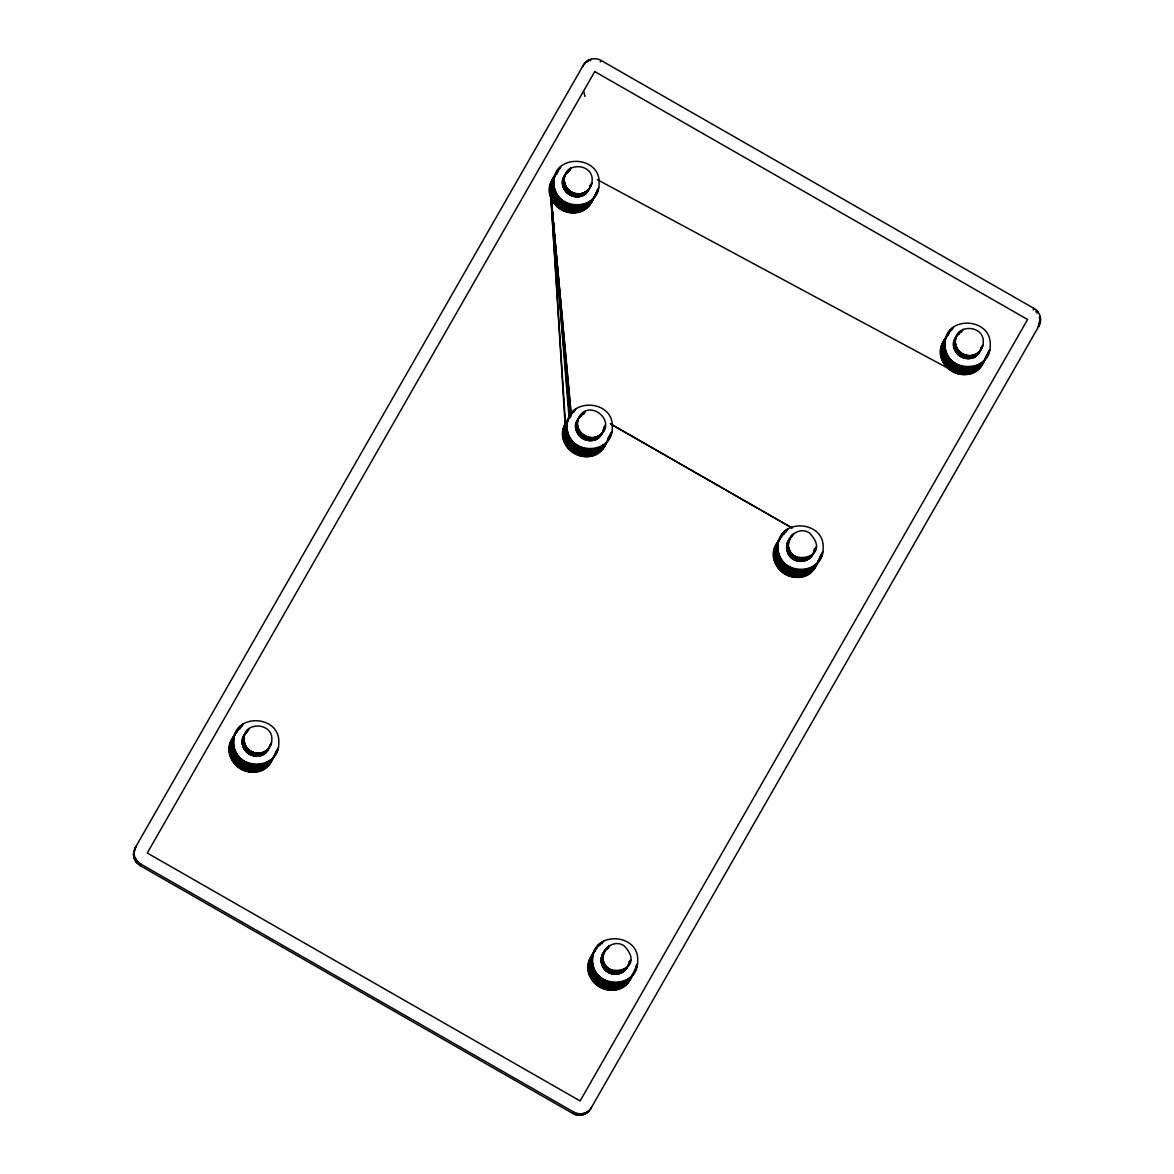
<?xml version="1.0" encoding="UTF-8"?>
<svg xmlns="http://www.w3.org/2000/svg" width="1174" height="1174" viewBox="0 0 1174 1174"><rect width="100%" height="100%" fill="white"/><g stroke="black" fill="none" stroke-linecap="round" stroke-linejoin="round"><path stroke-width="1.5" d="M273.469 756.848C261.978 790.924 211.085 761.09 235.24 734.44M233.597 741.924C232.643 712.545 280.88 714.364 278.781 743.274C279.207 772.11 232.056 770.291 233.597 741.924L229.297 749.364M269.345 747.163C261.685 768.765 229.444 746.253 247.2 731.696M243.987 739.121C243.385 720.997 273.131 722.127 271.84 739.958C271.884 747.5 264.693 753.884 257.223 753.165C253.511 752.93 249.93 751.155 247.479 748.366C243.898 746.649 244.838 735.423 242.27 742.1M593.237 198.964C580.44 230.486 532.908 201.869 554.847 175.836M553.893 182.557C552.939 153.178 601.176 155.012 599.078 183.922C599.503 212.758 552.352 210.938 553.893 182.557L549.593 190.012M589.788 187.356C582.7 209.53 549.505 187.194 567.497 172.329M564.283 179.754C563.681 161.645 593.428 162.775 592.136 180.591C592.18 188.133 584.99 194.532 577.52 193.798C573.807 193.563 570.226 191.802 567.776 188.999C564.195 187.297 565.134 176.056 562.566 182.733M606.166 443.493C592.885 473.592 547.113 446.032 567.585 420.233M567.115 426.367C566.147 396.988 614.398 398.822 612.3 427.732C612.725 456.569 565.574 454.749 567.115 426.367L562.816 433.822M603.451 429.302C597.566 454.925 560.776 431.078 581.878 415.303M603.583 430.814C595.321 446.648 569.713 431.783 579.369 416.755C589.377 399.277 615.778 419.734 601.616 434.204M632.566 974.156C622.367 1008.481 570.652 980.789 593.442 953.244M592.488 959.98C591.52 930.586 639.757 932.42 637.673 961.33C638.098 990.166 590.933 988.347 592.488 959.98L588.189 967.42M628.516 964.309C625.654 976.885 606.122 977.355 602.13 965.292C597.273 953.229 612.153 937.733 624.04 945.789C652.216 975.036 586.061 981.347 607.09 947.389M817.559 562.801C804.982 596.26 755.264 565.193 779.947 539.262M777.936 547.128C776.983 517.749 825.219 519.583 823.121 548.493C823.546 577.329 776.396 575.509 777.936 547.128L773.637 554.583M814.096 551.002C811.63 563.916 791.643 564.738 787.593 552.455C782.764 540.407 797.63 524.895 809.488 532.952C837.84 562.772 770.628 568.025 792.905 534.229M985.074 358.554C975.139 392.351 923.923 366.009 945.452 338.229M944.997 344.364C944.028 314.984 992.265 316.804 990.181 345.714C990.607 374.55 943.441 372.73 944.997 344.364L940.682 351.804M981.405 346.814C976.225 373.024 938.408 349.412 959.745 333.284M955.372 341.561C954.785 323.437 984.531 324.567 983.24 342.397C983.269 349.94 976.078 356.324 968.623 355.605C964.911 355.37 961.315 353.594 958.879 350.806C955.284 349.089 956.238 337.863 953.655 344.54M133.425 854.437L135.083 848.01L583.405 65.069C586.78 58.979 595.174 56.91 601.103 60.461L1033.942 308.395C1040.003 311.697 1042.468 320.003 1038.917 325.99L590.595 1108.931C587.22 1115.021 578.826 1117.09 572.897 1113.539L140.058 865.605L136.199 862.288L133.909 857.768L133.425 854.437L135.949 846.527L135.083 848.01M1038.917 325.99L1038.051 327.473L1040.443 317.89M814.448 548.625L814.198 550.533L815.915 547.554M628.956 961.946L628.633 963.839L630.35 960.86M590.302 185.008L589.92 186.886M269.947 744.844L269.492 746.708L271.355 743.274M607.56 439.047L607.706 438.284M818.219 560.57L817.808 562.067L822.328 553.864M593.985 196.748L593.516 198.23M606.459 442.774L611.507 433.103M583.405 65.069L582.553 66.566L585.444 62.427M586.707 61.312L584.579 63.91M588.115 60.388L587.249 61.884L589.627 59.654M133.821 851.106L134.687 849.624M590.361 60.608L591.226 59.126M133.513 852.764L134.379 851.267M133.557 856.11L134.276 852.94M133.909 857.768L134.408 854.628M134.467 859.368L134.761 856.272M135.245 860.88L136.096 859.383L135.333 857.871M136.199 862.288L137.065 860.791L136.096 859.383M137.343 863.55L138.194 862.068L137.065 860.791M600.237 61.943L601.103 60.461M140.058 865.605L140.909 864.123L138.194 862.068M551.883 180.326L557.312 170.861M551.237 181.721L558.663 168.968M550.709 183.173L559.675 167.794M550.474 183.907L554.774 176.452M555.596 174.999L560.203 167.236M550.092 185.404L554.568 177.201M558.178 171.169L556.447 174.148L557.019 173.635M559.602 169.159L561.319 166.18M549.946 186.167L554.245 178.712M549.828 186.93L554.128 179.475M549.726 187.693L554.025 180.238M549.652 188.471L553.952 181.016M230.94 741.087L237.896 728.937M230.412 742.526L238.865 727.733M549.608 189.234L553.908 181.779M230.177 743.274L234.477 735.819M235.93 733.119L239.54 726.985M229.972 744.008L234.286 736.568M236.458 732.561L240.45 726.06M229.796 744.771L234.096 737.316M238.454 730.008L241.022 725.547M549.608 190.79L553.908 183.335M229.649 745.519L233.949 738.064M239.892 728.027L241.624 725.048M549.637 191.567L553.952 184.113M229.532 746.282L233.831 738.828M229.429 747.046L233.729 739.605M239.643 729.039L242.226 724.563M549.711 192.331L554.011 184.89M229.356 747.823L233.655 740.368M241.771 726.647L243.488 723.668M549.799 193.108L554.099 185.653M229.312 748.601L233.611 741.146M549.916 193.871L554.216 186.417M229.312 750.142L233.611 742.702M550.063 194.635L554.363 187.18M229.341 750.92L233.655 743.465M550.239 195.398L554.539 187.943M229.414 751.698L233.714 744.243M550.43 196.146L554.744 188.706M229.502 752.461L233.802 745.02M550.665 196.894L554.964 189.44M229.62 753.238L233.919 745.784M565.105 424.137L550.914 197.628L555.214 190.188M229.766 754.001L234.066 746.547M229.943 754.75L234.242 747.31M569.977 417.695L569.111 418.502L551.193 198.362L555.493 190.907M563.579 177.626L567.218 171.375M230.133 755.513L234.448 748.058M551.486 199.081L555.786 191.641M563.109 178.976L565.12 175.087M565.809 173.987L567.834 170.656M562.874 179.901L564.694 176.452M566.44 173.297L568.51 169.981M230.368 756.261L234.668 748.807M562.772 180.37L564.503 177.377M567.145 172.637L569.229 169.35M551.809 199.8L556.124 192.345M562.698 180.84L564.415 177.861M569.595 169.056L567.878 172.035L570.373 168.498M562.595 181.779L564.356 178.331M568.26 171.756L569.977 168.777M230.618 756.995L234.917 749.54M562.566 182.263L564.298 179.284M552.162 200.49L556.461 193.05M569.052 171.228L570.784 168.249M230.896 757.729L235.196 750.274M562.566 183.217L564.283 180.238M569.478 170.993L571.195 168.014M243.473 736.553L246.364 731.505M552.543 201.18L556.843 193.725M562.595 183.687L564.312 180.708M242.945 737.874L247.23 730.375M562.625 184.171L564.356 181.192M231.19 758.448L235.49 750.993M242.68 738.798L244.53 735.35M245.821 733.002L247.875 729.67M242.475 739.723L244.295 736.274M246.496 732.312L248.213 729.333M552.939 201.855L557.239 194.4M562.684 184.641L564.401 181.662M231.513 759.152L235.827 751.698M242.402 740.192L244.119 737.213M562.757 185.125L564.474 182.131M242.343 740.662L244.06 737.683M247.582 731.387L249.299 728.408M562.845 185.595L564.577 182.616M242.299 741.146L244.016 738.167M553.365 202.515L557.665 195.06M562.962 186.064L564.679 183.071M231.865 759.857L236.165 752.402M242.27 741.616L244.001 738.637M563.08 186.519L564.797 183.54M242.27 742.57L243.987 739.591M553.805 203.161L558.105 195.706M563.212 186.989L564.943 183.995M232.247 760.547L236.546 753.092M242.299 743.054L244.016 740.075M242.328 743.524L244.06 740.545M563.373 187.444L565.09 184.45M242.387 744.008L244.119 741.029M554.275 203.792L558.575 196.337M563.549 187.884L565.266 184.905M232.643 761.207L236.943 753.767M242.46 744.477L244.192 741.498M242.548 744.947L244.28 741.968M563.725 188.324L565.442 185.345M233.068 761.867L237.368 754.427M554.759 204.408L559.059 196.953M563.931 188.765L565.648 185.785M242.666 745.417L244.383 742.438M242.783 745.886L244.5 742.907M564.151 189.205L565.868 186.226M233.509 762.513L237.808 755.073M555.273 205.01L559.572 197.555M242.915 746.341L244.647 743.362M564.371 189.63L566.103 186.637M243.077 746.796L244.794 743.817M564.621 190.041L566.338 187.062M233.978 763.144L238.278 755.704M555.801 205.582L560.101 198.127M243.253 747.251L244.97 744.272M564.885 190.452L566.602 187.458M243.429 747.691L245.146 744.712M234.462 763.76L238.762 756.32M556.344 206.14L560.644 198.7M565.149 190.848L566.881 187.869M243.634 748.132L245.351 745.152M243.854 748.557L245.571 745.578M565.442 191.23L567.159 188.251M234.976 764.362L239.276 756.907M556.916 206.697L561.216 199.242M244.075 748.983L245.806 746.004M565.751 191.611L567.468 188.632M566.059 191.978L567.776 188.999M235.504 764.949L239.804 757.494M244.324 749.394L246.041 746.415M557.503 207.211L561.803 199.771M566.382 192.345L568.099 189.352M244.588 749.804L246.305 746.825M236.047 765.507L240.347 758.052M244.867 750.201L246.584 747.222M558.105 207.725L562.405 200.27M566.719 192.683L568.436 189.704M245.146 750.597L246.863 747.618M567.071 193.02L568.788 190.041M236.62 766.05L240.919 758.595M245.454 750.978L247.171 747.985M558.721 208.209L563.021 200.754M567.438 193.343L569.155 190.364M245.762 751.345L247.479 748.366M567.805 193.651L569.522 190.672M237.207 766.578L241.506 759.123M559.352 208.664L563.667 201.209M246.085 751.698L247.802 748.718M568.187 193.945L569.904 190.966M237.808 767.077L242.108 759.622M246.423 752.05L248.14 749.071M560.013 209.104L564.312 201.649M568.583 194.238L570.3 191.259M246.775 752.373L248.492 749.394M568.979 194.502L570.696 191.523M238.425 767.561L242.725 760.106M247.142 752.71L248.859 749.716M560.673 209.515L564.973 202.075M569.39 194.767L571.107 191.788M247.509 753.018L249.226 750.039M239.056 768.016L243.37 760.576M561.363 209.911L565.663 202.471M569.816 195.016L571.533 192.022M247.89 753.312L249.607 750.333M570.241 195.236L571.958 192.257M239.716 768.456L244.016 761.016M248.286 753.591L250.003 750.612M562.053 210.293L566.352 202.838M570.681 195.456L572.398 192.477M248.683 753.869L250.4 750.89M571.122 195.647L572.839 192.668M240.377 768.882L244.676 761.427M249.093 754.119L250.81 751.14M562.757 210.63L567.057 203.19M571.562 195.838L573.279 192.859M249.519 754.368L251.236 751.389M241.066 769.278L245.366 761.823M563.476 210.953L567.776 203.513M572.017 195.999L573.734 193.02M249.945 754.603L251.662 751.624M572.486 196.161L574.203 193.182M241.756 769.645L246.056 762.19M250.385 754.809L252.102 751.83M564.195 211.261L568.495 203.806M572.941 196.293L574.658 193.314M250.825 755.014L252.542 752.035M242.46 769.997L246.76 762.542M564.943 211.525L569.243 204.085M573.411 196.425L575.128 193.431M251.265 755.19L252.997 752.211M573.881 196.528L575.612 193.549M243.179 770.32L247.479 762.865M251.72 755.366L253.437 752.387M574.365 196.616L576.082 193.637M565.677 211.775L569.992 204.335M252.19 755.513L253.907 752.534M574.834 196.689L576.566 193.71M243.898 770.614L248.213 763.173M252.645 755.66L254.362 752.681M566.44 212.01L570.74 204.555M575.319 196.748L577.036 193.769M253.114 755.777L254.831 752.798M575.803 196.777L577.52 193.798M244.647 770.892L248.947 763.438M567.203 212.201L571.503 204.746M253.584 755.88L255.316 752.901M576.287 196.806L578.004 193.827M576.772 196.806L578.489 193.827M245.381 771.142L249.695 763.687M254.068 755.968L255.785 752.989M567.967 212.377L572.266 204.922M577.241 196.806L578.973 193.827M254.538 756.041L256.27 753.062M246.144 771.362L250.444 763.907M255.022 756.1L256.739 753.121M568.73 212.523L573.029 205.068M577.725 196.777L579.457 193.798M578.21 196.733L579.927 193.754M255.506 756.144L257.223 753.165M246.907 771.567L251.207 764.113M569.507 212.641L573.807 205.186M578.694 196.674L580.411 193.695M255.991 756.159L257.708 753.18M579.164 196.601L580.881 193.622M247.67 771.729L251.97 764.274M256.475 756.173L258.192 753.194M570.285 212.729L574.585 205.274M579.633 196.513L581.35 193.534M256.959 756.159L258.676 753.18M580.103 196.396L581.82 193.417M248.433 771.876L252.748 764.421M257.429 756.144L259.161 753.15M571.063 212.787L575.377 205.347M580.572 196.278L582.289 193.299M581.027 196.131L582.744 193.152M257.913 756.1L259.63 753.121M581.482 195.985L583.199 193.006M249.211 771.993L253.511 764.538M258.397 756.041L260.114 753.062M571.855 212.832L576.155 205.377M581.922 195.809L583.654 192.83M258.867 755.953L260.584 752.974M572.633 212.846L576.933 205.391M582.363 195.618L584.094 192.639M249.989 772.081L254.288 764.641M259.337 755.865L261.054 752.886M582.803 195.427L584.52 192.448M583.229 195.207L584.946 192.228M259.806 755.763L261.523 752.783M573.411 212.832L577.725 205.377M583.654 194.972L585.371 191.993M250.781 772.154L255.081 764.7M260.276 755.63L261.993 752.651M584.05 194.723L585.782 191.744M260.731 755.498L262.448 752.519M584.461 194.473L586.178 191.494M574.203 212.787L578.503 205.333M584.843 194.194L586.956 190.936M251.559 772.184L255.859 764.744M261.186 755.337L262.903 752.358M585.606 193.607L587.323 190.628M590.155 185.962L591.872 182.983M261.626 755.176L263.358 752.196M574.981 212.714L579.281 205.259M585.958 193.299L588.027 189.997M590.052 186.431L591.769 183.452M262.066 754.985L263.798 752.006M586.648 192.639L588.996 188.941M589.642 187.811L591.652 183.907M252.337 772.199L256.636 764.758M262.506 754.779L264.223 751.8M587.572 191.553L591.182 185.272M262.932 754.559L264.649 751.58M575.759 212.626L580.059 205.171M263.358 754.339L265.075 751.36M253.129 772.184L257.429 764.729M263.754 754.09L265.485 751.111M576.522 212.494L580.822 205.054M264.165 753.825L265.882 750.846M253.907 772.14L258.207 764.7M264.546 753.561L266.278 750.582M264.928 753.268L267.026 749.995M577.285 212.347L581.585 204.892M265.662 752.651L267.378 749.672M269.756 745.784L271.473 742.804M254.685 772.081L258.984 764.626M266.014 752.329L268.068 749.012M578.048 212.171L582.348 204.716M266.674 751.654L271.062 744.184M255.462 771.978L259.762 764.523M267.848 750.142L270.504 745.505M578.797 211.98L583.096 204.525M256.226 771.861L260.525 764.406M579.545 211.746L583.845 204.291M256.989 771.714L261.288 764.259M580.279 211.496L584.579 204.041M581.013 211.217L585.312 203.762M257.752 771.538L262.051 764.083M581.717 210.909L586.017 203.469M258.5 771.333L262.8 763.878M582.421 210.586L586.721 203.131M259.249 771.113L263.548 763.658M583.111 210.234L587.426 202.779M259.982 770.848L264.282 763.408M583.801 209.867L588.101 202.412M584.461 209.456L588.761 202.016M260.716 770.57L265.016 763.129M585.107 209.045L589.407 201.59M261.42 770.276L265.735 762.821M585.738 208.59L590.052 201.15M586.369 208.136L590.669 200.681M262.125 769.939L266.439 762.498M586.971 207.651L591.27 200.196M596.92 190.76L598.652 187.781M262.829 769.601L267.129 762.146M587.543 207.138L592.415 199.154M595.893 193.02L597.625 190.041M263.504 769.219L267.804 761.765M588.658 206.066L592.958 198.611M594.836 195.266L598.285 189.293M589.187 205.494L598.065 190.041M264.165 768.823L268.464 761.368M589.686 204.922L597.537 191.509M264.81 768.398L269.11 760.943M591.08 203.073L596.92 192.932M265.456 767.957L269.756 760.503M266.072 767.488L270.372 760.048M266.674 767.004L270.974 759.549M267.246 766.505L271.546 759.05M267.819 765.976L272.119 758.521M275.406 753.121L278.179 747.911M268.362 765.419L273.19 757.406M274.32 755.366L277.768 749.408M269.389 764.274L277.519 750.142M270.343 763.056L276.947 751.58M570.138 415.317L565.457 423.447L550.914 197.628M564.459 425.531L571.885 412.778M563.931 426.984L572.369 412.191M563.696 427.718L567.996 420.263M568.069 419.646L573.426 411.047M563.491 428.466L567.79 421.011M563.315 429.214L567.614 421.759M572.824 412.969L574.541 409.99M563.168 429.978L567.468 422.523M563.036 430.741L567.336 423.286M574.013 412.001L575.744 409.007M562.948 431.504L567.247 424.049M562.874 432.281L567.174 424.827M562.83 433.045L567.13 425.604M562.83 434.6L567.13 427.145M562.86 435.378L567.159 427.923M562.933 436.141L567.233 428.701M563.021 436.919L567.321 429.464M563.138 437.682L567.438 430.227M563.285 438.445L567.585 431.005M563.461 439.208L567.761 431.753M563.652 439.957L567.952 432.516M563.887 440.705L568.187 433.25M564.136 441.439L568.436 433.998M564.401 442.172L568.715 434.718M576.992 420.996L580.147 415.567M576.463 422.332L578.518 418.458M578.723 418.164L581.057 414.466M564.709 442.892L569.008 435.451M576.199 423.242L578.048 419.808M579.663 417.108L581.732 413.791M575.994 424.181L577.813 420.732M580.352 416.447L582.084 413.468M565.032 443.611L569.331 436.156M575.92 424.65L577.637 421.671M581.101 415.845L582.818 412.866M575.862 425.12L577.579 422.141M575.788 426.074L577.535 422.611M565.384 444.3L569.683 436.86M575.774 426.544L577.505 423.565M575.788 427.028L577.505 424.049M575.803 427.497L577.535 424.518M583.111 414.569L584.828 411.59M565.765 444.99L570.065 437.535M583.537 414.363L585.268 411.384M575.847 427.982L577.564 425.003M566.162 445.665L570.461 438.21M575.906 428.451L577.623 425.472M575.979 428.936L577.696 425.957M576.067 429.405L577.784 426.426M566.572 446.325L570.887 438.871M576.17 429.875L577.902 426.881M576.302 430.33L578.019 427.351M567.027 446.971L571.327 439.516M576.434 430.799L578.151 427.806M576.595 431.254L578.312 428.261M567.482 447.602L571.797 440.147M576.757 431.694L578.489 428.715M576.948 432.149L578.665 429.156M567.981 448.219L572.281 440.764M577.153 432.575L578.87 429.596M577.359 433.015L579.09 430.036M568.48 448.82L572.78 441.365M577.593 433.441L579.31 430.447M569.008 449.393L573.323 441.938M577.843 433.852L579.56 430.873M578.107 434.263L579.824 431.284M569.566 449.965L573.866 442.51M578.371 434.659L580.088 431.68M578.665 435.04L580.382 432.061M570.124 450.508L574.438 443.053M578.958 435.422L580.69 432.443M579.281 435.789L580.998 432.81M570.711 451.021L575.011 443.581M579.604 436.156L581.321 433.177M579.941 436.493L581.658 433.514M571.312 451.535L575.627 444.08M580.294 436.831L582.011 433.852M571.943 452.019L576.243 444.564M580.646 437.154L582.377 434.175M581.027 437.462L582.744 434.483M572.574 452.474L576.874 445.019M581.409 437.77L583.126 434.776M573.235 452.915L577.535 445.46M581.805 438.049L583.522 435.07M582.201 438.313L583.918 435.334M573.895 453.325L578.195 445.885M582.612 438.577L584.329 435.598M583.038 438.827L584.755 435.833M574.57 453.722L578.87 446.281M583.463 439.047L585.18 436.068M575.275 454.103L579.574 446.648M583.889 439.267L585.621 436.288M584.329 439.458L586.061 436.479M575.979 454.441L580.279 447.001M584.784 439.648L586.501 436.669M576.698 454.764L580.998 447.323M585.239 439.81L586.956 436.831M585.694 439.971L587.426 436.992M577.417 455.072L581.717 447.617M586.164 440.103L587.881 437.124M586.633 440.235L588.35 437.242M578.151 455.351L582.451 447.896M587.103 440.338L588.82 437.359M578.899 455.585L583.199 448.145M587.587 440.426L589.304 437.447M588.057 440.499L589.774 437.52M579.663 455.82L583.962 448.365M588.541 440.558L590.258 437.579M589.025 440.588L590.742 437.608M580.411 456.011L584.711 448.556M589.509 440.617L591.226 437.638M589.979 440.632L591.711 437.638M581.189 456.187L585.488 448.732M590.463 440.617L592.195 437.638M581.952 456.334L586.252 448.879M590.948 440.588L592.665 437.608M591.432 440.543L593.149 437.564M582.73 456.451L587.029 448.996M591.901 440.485L593.633 437.506M592.386 440.411L594.103 437.432M583.507 456.539L587.807 449.084M592.855 440.323L594.572 437.344M593.325 440.206L595.042 437.227M584.285 456.598L588.585 449.158M593.78 440.089L595.512 437.11M594.249 439.942L595.966 436.963M594.704 439.795L596.421 436.816M585.078 456.642L589.377 449.187M595.145 439.619L596.862 436.64M595.585 439.428L597.302 436.449M585.855 456.657L590.155 449.202M596.025 439.237L597.742 436.258M596.451 439.017L598.168 436.038M586.633 456.642L590.933 449.187M596.862 438.783L598.593 435.803M597.273 438.548L598.989 435.554M597.683 438.284L599.4 435.305M603.612 427.864L605.344 424.885M587.411 456.598L591.725 449.143M598.065 438.005L599.782 435.026M598.447 437.726L600.545 434.439M599.18 437.11L601.249 433.808M603.26 430.242L604.992 427.263M588.203 456.525L592.503 449.07M599.87 436.449L601.91 433.118M603.01 431.166L604.859 427.718M600.501 435.745L604.581 428.642M588.966 456.437L593.266 448.982M589.744 456.304L594.044 448.864M590.507 456.158L594.807 448.703M591.27 455.982L595.57 448.541M592.019 455.791L596.319 448.336M592.767 455.556L597.067 448.101M593.501 455.307L597.801 447.852M594.22 455.028L598.535 447.573M594.939 454.72L599.239 447.279M595.644 454.397L599.943 446.942M596.333 454.044L600.633 446.59M597.008 453.678L601.323 446.223M597.683 453.267L601.983 445.827M598.329 452.856L602.629 445.401M598.96 452.416L603.26 444.961M599.576 451.946L603.891 444.491M600.178 451.462L604.478 444.007M608.426 437.564L611.859 431.592M600.765 450.948L605.065 443.493M609.981 435.334L611.698 432.355M601.337 450.42L606.18 442.422M602.409 449.319L606.709 441.864M607.838 439.81L611.287 433.852M602.908 448.732L611.038 434.585M603.862 447.514L610.465 436.038M775.588 545.587L782.236 534.155M775.001 547.011L783.205 532.952M774.517 548.478L779.052 540.289M779.404 539.82L783.718 532.365M774.312 549.227L778.611 541.772M780.798 537.78L784.247 531.807M774.136 549.975L778.435 542.52M783.073 534.258L784.79 531.279M773.989 550.738L778.289 543.283M782.779 535.227L785.362 530.751M773.871 551.501L778.171 544.046M784.232 533.231L785.964 530.252M773.769 552.264L778.069 544.809M783.983 534.243L786.565 529.768M785.465 532.292L787.182 529.313M773.695 553.027L777.995 545.587M786.11 531.866L787.827 528.872M773.651 553.805L777.951 546.35M773.651 555.361L777.951 547.906M773.681 556.138L777.995 548.684M773.754 556.902L778.054 549.461M773.842 557.679L778.142 550.224M773.959 558.442L778.259 550.988M774.106 559.206L778.406 551.751M774.282 559.969L778.582 552.514M774.473 560.717L778.788 553.262M774.708 561.466L779.008 554.011M774.957 562.199L779.257 554.759M775.236 562.933L779.536 555.478M788.238 540.906L790.44 537.105M787.446 542.637L791.569 535.579M775.53 563.652L779.829 556.197M787.02 544.002L789.016 540.113M790.161 538.206L791.878 535.227M786.918 544.472L788.635 541.493M786.741 545.411L788.546 541.948M775.853 564.371L780.167 556.916M786.683 545.881L788.4 542.902M794.02 533.348L791.188 537.208M786.639 546.35L788.356 543.371M776.205 565.061L780.505 557.621M786.609 546.835L788.326 543.856M786.609 547.304L788.326 544.325M786.609 547.788L788.326 544.809M776.586 565.751L780.886 558.296M786.639 548.258L788.356 545.279M786.668 548.742L788.4 545.763M786.727 549.212L788.444 546.233M776.983 566.426L781.282 558.971M786.8 549.696L788.517 546.702M786.888 550.166L788.62 547.187M777.408 567.086L781.708 559.631M787.006 550.621L788.723 547.642M787.123 551.09L788.84 548.111M777.848 567.732L782.148 560.277M787.255 551.545L788.987 548.566M787.416 552.015L789.133 549.021M778.318 568.363L782.618 560.908M787.593 552.455L789.31 549.476M787.769 552.895L789.486 549.916M778.802 568.979L783.102 561.524M787.974 553.336L789.691 550.357M779.316 569.581L783.616 562.126M788.194 553.776L789.911 550.797M788.414 554.187L790.146 551.208M788.664 554.612L790.381 551.633M779.844 570.153L784.144 562.698M788.928 555.023L790.645 552.029M780.387 570.711L784.687 563.271M789.192 555.419L790.924 552.44M789.486 555.801L791.203 552.822M780.959 571.254L785.259 563.813M789.794 556.183L791.511 553.203M790.102 556.549L791.819 553.57M781.546 571.782L785.846 564.327M790.425 556.916L792.142 553.923M782.148 572.296L786.448 564.841M790.762 557.254L792.479 554.275M791.115 557.591L792.832 554.612M782.764 572.765L787.064 565.325M791.481 557.914L793.198 554.935M783.396 573.235L787.695 565.78M791.848 558.222L793.565 555.243M792.23 558.516L793.947 555.537M784.056 573.675L788.356 566.22M792.626 558.809L794.343 555.83M793.022 559.073L794.739 556.094M784.716 574.086L789.016 566.646M793.433 559.338L795.15 556.359M785.406 574.482L789.706 567.042M793.859 559.587L795.576 556.593M794.284 559.807L796.001 556.828M786.096 574.864L790.396 567.409M794.725 560.027L796.442 557.048M795.165 560.218L796.882 557.239M786.8 575.201L791.1 567.761M795.605 560.409L797.322 557.43M796.06 560.57L797.777 557.591M787.519 575.524L791.819 568.084M796.53 560.732L798.247 557.753M788.238 575.832L792.538 568.377M796.985 560.864L798.702 557.885M797.454 560.996L799.171 558.002M788.987 576.096L793.286 568.656M797.924 561.099L799.655 558.12M789.72 576.346L794.035 568.906M798.408 561.187L800.125 558.208M798.878 561.26L800.609 558.281M790.484 576.581L794.783 569.126M799.362 561.319L801.079 558.34M799.846 561.348L801.563 558.369M791.247 576.772L795.546 569.317M800.33 561.377L802.047 558.398M792.01 576.948L796.31 569.493M800.815 561.377L802.532 558.398M801.284 561.377L803.016 558.398M792.773 577.094L797.073 569.639M801.769 561.348L803.5 558.369M802.253 561.304L803.97 558.325M793.551 577.212L797.85 569.757M802.737 561.245L804.454 558.266M803.207 561.172L804.924 558.193M794.328 577.3L798.628 569.845M803.676 561.084L805.393 558.105M804.146 560.967L805.863 557.988M795.106 577.359L799.421 569.918M804.616 560.849L806.333 557.87M805.071 560.702L806.787 557.723M795.899 577.403L800.198 569.948M805.525 560.556L807.242 557.577M805.966 560.38L807.697 557.401M806.406 560.189L808.138 557.21M796.676 577.417L800.976 569.962M806.846 559.998L808.563 557.019M807.272 559.778L808.989 556.799M807.697 559.543L809.414 556.564M797.454 577.403L801.769 569.948M808.094 559.294L809.825 556.315M808.504 559.044L810.221 556.065M798.247 577.359L802.546 569.904M808.886 558.765L810.618 555.786M809.268 558.486L810.999 555.493M814.286 550.063L816.003 547.069M809.649 558.178L811.718 554.891M799.024 577.285L803.324 569.83M810.354 557.547L812.408 554.231M813.964 551.457L815.813 548.023M811.014 556.858L813.347 553.145M813.509 552.822L815.548 548.948M811.909 555.742L815.049 550.283M799.802 577.197L804.102 569.742M800.565 577.065L804.865 569.625M801.328 576.918L805.628 569.463M802.091 576.742L806.391 569.287M802.84 576.537L807.14 569.096M803.588 576.317L807.888 568.862M804.322 576.067L808.622 568.612M805.056 575.788L809.356 568.333M805.76 575.48L810.06 568.04M806.465 575.157L810.764 567.702M807.154 574.805L811.469 567.35M807.844 574.438L812.144 566.983M808.504 574.027L812.804 566.587M809.15 573.616L813.45 566.162M942.649 342.823L949.282 331.391M809.781 573.161L814.096 565.721M942.062 344.246L950.25 330.173M810.412 572.707L814.712 565.252M941.577 345.714L946.097 337.525M945.951 337.628L950.764 329.601M811.014 572.222L815.314 564.767M821.11 554.568L822.827 551.589M941.372 346.447L945.672 339.007M946.464 337.055L951.292 329.043M811.586 571.709L815.886 564.254M820.112 556.828L821.829 553.849M941.196 347.211L945.496 339.756M946.992 336.498L949.267 332.976M812.159 571.18L816.458 563.725M819.085 559.073L822.519 553.115M941.034 347.959L945.349 340.504M950.705 330.965L952.422 327.986M812.701 570.637L817.001 563.182M940.917 348.722L945.217 341.267M813.23 570.065L821.859 555.346M940.814 349.485L945.114 342.045M951.894 329.982L953.611 327.003M814.213 568.891L821.58 556.08M940.756 350.263L945.055 342.808M590.463 957.735L596.333 947.623M940.712 351.041L945.011 343.586M589.553 959.862L597.258 946.391M589.289 960.581L598.256 945.217M588.864 962.064L593.369 953.875M598.784 944.659L593.956 952.657M940.697 352.582L944.997 345.141M588.688 962.812L592.987 955.372M597.625 947.095L599.342 944.116M588.526 963.575L592.841 956.12M940.741 353.359L945.041 345.904M598.784 946.068L600.501 943.089M588.409 964.338L592.709 956.883M940.8 354.137L945.099 346.682M588.306 965.101L592.621 957.661M600.017 945.143L601.734 942.15M588.247 965.879L592.547 958.424M940.902 354.9L945.202 347.46M588.203 966.642L592.503 959.202M941.02 355.678L945.319 348.223M601.968 943.896L603.7 940.917M941.166 356.441L945.466 348.986M588.189 968.198L592.488 960.743M588.233 968.976L592.532 961.521M941.328 357.19L945.628 349.749M588.291 969.753L592.591 962.298M941.533 357.953L945.833 350.498M588.394 970.516L592.694 963.062M941.753 358.701L946.053 351.246M588.512 971.28L592.811 963.839M942.003 359.435L946.303 351.98M588.658 972.043L592.958 964.602M942.282 360.169L946.582 352.714M588.82 972.806L593.134 965.351M955.284 338.141L957.485 334.341M954.506 339.873L958.615 332.814M942.59 360.888L946.89 353.433M954.08 341.238L956.062 337.334M957.221 335.441L959.261 332.11M589.025 973.569L593.325 966.114M953.963 341.693L955.68 338.714M957.881 334.766L959.95 331.464M953.802 342.632L955.592 339.183M589.245 974.303L593.545 966.862M942.913 361.592L947.213 354.137M953.728 343.102L955.46 340.122M958.967 333.842L960.699 330.848M953.699 343.586L955.416 340.607M589.495 975.051L593.795 967.596M943.265 362.296L947.565 354.841M953.67 344.055L955.387 341.076M953.655 345.009L955.387 342.03M589.774 975.77L594.073 968.33M943.632 362.986L947.932 355.531M953.684 345.494L955.401 342.514M961.418 332.345L963.135 329.366M602.159 955.034L605.813 948.797M953.728 345.963L955.445 342.984M590.082 976.504L594.382 969.049M601.69 956.384L603.715 952.496M604.39 951.41L606.43 948.064M953.787 346.447L955.504 343.468M601.455 957.309L603.289 953.86M944.028 363.647L948.343 356.206M953.86 346.917L955.577 343.938M601.367 957.779L603.084 954.8M605.373 950.368L607.809 946.758M590.405 977.208L594.704 969.753M601.235 958.718L603.01 955.269M608.191 946.464L605.725 950.045M953.948 347.387L955.665 344.408M601.191 959.202L602.908 956.208M608.572 946.185L606.855 949.164L609.365 945.657M944.454 364.307L948.753 356.867M954.051 347.856L955.768 344.877M601.161 959.672L602.878 956.693M954.169 348.326L955.9 345.347M590.757 977.913L595.057 970.458M601.147 960.156L602.864 957.162M944.894 364.953L949.208 357.512M601.161 960.626L602.878 957.646M608.059 948.401L609.776 945.422M954.315 348.781L956.032 345.802M591.124 978.588L595.423 971.147M601.176 961.11L602.893 958.131M954.462 349.236L956.194 346.257M601.22 961.579L602.937 958.6M945.364 365.584L949.663 358.143M601.279 962.064L602.996 959.07M954.638 349.691L956.355 346.712M591.52 979.263L595.834 971.823M954.829 350.131L956.546 347.152M601.352 962.533L603.069 959.554M945.848 366.2L950.148 358.76M601.44 963.003L603.157 960.024M955.02 350.571L956.751 347.592M591.945 979.923L596.245 972.483M601.543 963.472L603.26 960.493M946.361 366.802L950.661 359.347M955.24 350.997L956.957 348.018M601.66 963.927L603.392 960.948M955.475 351.422L957.192 348.443M592.386 980.569L596.7 973.129M601.807 964.397L603.524 961.418M946.89 367.389L951.189 359.934M955.724 351.833L957.441 348.854M601.954 964.852L603.685 961.873M592.855 981.2L597.155 973.76M602.13 965.292L603.847 962.313M955.974 352.244L957.691 349.265M956.252 352.64L957.969 349.661M602.321 965.747L604.038 962.768M951.747 360.491L947.433 367.946L597.361 179.666M593.34 981.816L597.654 974.361M602.511 966.187L604.243 963.194M956.531 353.036L958.263 350.057M602.732 966.613L604.449 963.634M948.005 368.489L952.305 361.034M956.839 353.418L958.556 350.424M593.853 982.418L598.153 974.963M602.966 967.038L604.683 964.059M957.148 353.785L958.879 350.806M603.216 967.449L604.933 964.47M948.592 369.018L952.892 361.563M594.382 982.99L598.681 975.55M957.485 354.137L959.202 351.158M603.465 967.86L605.197 964.881M949.194 369.517L953.493 362.062M957.823 354.489L959.54 351.51M594.924 983.563L599.239 976.108M603.744 968.256L605.461 965.277M958.16 354.827L959.892 351.833M604.038 968.638L605.755 965.659M949.81 370.001L954.124 362.546M595.497 984.106L599.797 976.651M604.331 969.02L606.048 966.041M958.527 355.15L960.244 352.156M604.639 969.386L606.371 966.407M950.456 370.456L954.756 363.015M958.894 355.458L960.626 352.479M596.084 984.634L600.384 977.179M604.977 969.753L606.694 966.774M959.275 355.751L961.007 352.772M596.686 985.133L600.985 977.678M605.314 970.091L607.031 967.112M951.101 370.896L955.401 363.456M959.672 356.03L961.389 353.051M605.652 970.428L607.384 967.449M960.083 356.309L961.799 353.33M951.776 371.322L956.076 363.867M597.302 985.617L601.616 978.162M606.019 970.751L607.736 967.772M960.493 356.558L962.21 353.579M960.904 356.808L962.621 353.829M606.386 971.059L608.117 968.08M952.452 371.718L956.751 364.263M597.948 986.072L602.247 978.632M961.33 357.043L963.062 354.064M606.782 971.368L608.499 968.389M953.141 372.085L957.441 364.63M961.77 357.248L963.487 354.269M598.593 986.512L602.893 979.072M607.163 971.646L608.895 968.667M962.21 357.454L963.927 354.475M607.574 971.925L609.291 968.946M953.846 372.437L958.145 364.982M599.268 986.938L603.568 979.483M962.665 357.63L964.382 354.651M607.985 972.175L609.702 969.196M963.12 357.806L964.837 354.827M599.943 987.334L604.243 979.879M608.396 972.424L610.128 969.445M954.565 372.76L958.865 365.305M963.575 357.953L965.292 354.974M608.822 972.644L610.553 969.665M955.298 373.053L959.598 365.613M964.045 358.099L965.762 355.12M600.633 987.701L604.933 980.246M609.262 972.864L610.979 969.885M964.514 358.217L966.231 355.238M609.702 973.07L611.419 970.091M956.032 373.332L960.332 365.877M601.337 988.053L605.652 980.598M964.984 358.319L966.701 355.34M610.157 973.246L611.874 970.267M956.781 373.581L961.08 366.127M965.454 358.408L967.171 355.428M602.057 988.376L606.356 980.921M610.612 973.422L612.329 970.443M965.938 358.481L967.655 355.502M611.067 973.569L612.784 970.59M957.529 373.802L961.829 366.347M602.79 988.669L607.09 981.215M966.407 358.54L968.139 355.561M611.537 973.716L613.254 970.722M966.892 358.584L968.623 355.605M612.006 973.833L613.723 970.854M958.292 374.007L962.592 366.552M603.524 988.948L607.824 981.493M967.376 358.598L969.093 355.619M612.476 973.936L614.193 970.957M959.055 374.168L963.355 366.714M967.86 358.613L969.577 355.634M604.272 989.198L608.572 981.743M612.945 974.024L614.662 971.045M968.345 358.598L970.062 355.619M613.43 974.097L615.147 971.118M959.833 374.315L964.133 366.86M968.829 358.584L970.546 355.59M605.021 989.418L609.321 981.963M613.914 974.156L615.631 971.177M969.298 358.54L971.03 355.561M960.611 374.433L964.911 366.978M969.783 358.481L971.5 355.502M614.384 974.2L616.115 971.221M605.784 989.609L610.084 982.168M614.868 974.215L616.585 971.236M970.252 358.393L971.984 355.414M961.389 374.521L965.688 367.08M970.737 358.305L972.454 355.326M615.352 974.229L617.069 971.25M606.547 989.785L610.847 982.33M971.191 358.202L972.923 355.223M615.836 974.215L617.553 971.236M962.166 374.594L966.466 367.139M971.661 358.07L973.378 355.091M616.321 974.185L618.038 971.206M607.325 989.931L611.625 982.477M972.116 357.938L973.848 354.959M616.79 974.141L618.522 971.162M962.944 374.623L967.244 367.183M972.571 357.776L974.303 354.797M973.026 357.615L974.743 354.636M608.103 990.049L612.402 982.594M617.275 974.082L618.991 971.103M973.466 357.424L975.183 354.445M617.744 974.009L619.476 971.03M963.737 374.638L968.036 367.198M973.892 357.219L975.623 354.24M974.317 356.999L976.049 354.02M608.88 990.137L613.18 982.682M618.228 973.921L619.945 970.942M974.743 356.779L976.46 353.8M618.698 973.818L620.415 970.839M964.514 374.623L968.814 367.168M975.154 356.529L976.871 353.55M619.153 973.686L620.87 970.707M975.55 356.265L977.267 353.286M609.658 990.21L613.958 982.755M965.292 374.579L969.592 367.139M975.946 356.001L977.663 353.022M619.608 973.554L621.339 970.575M976.328 355.707L978.045 352.728M610.436 990.24L614.736 982.799M620.063 973.393L621.794 970.414M976.695 355.414L978.778 352.112M981.244 347.753L982.961 344.774M620.518 973.217L622.235 970.238M966.07 374.521L970.37 367.066M977.399 354.768L979.454 351.452M981.024 348.693L982.858 345.244M978.059 354.093L980.393 350.38M980.569 350.057L982.609 346.169M611.228 990.254L615.528 982.799M620.958 973.041L622.675 970.062M978.955 352.978L982.095 347.519M621.384 972.835L623.115 969.856M966.848 374.418L971.147 366.963M621.824 972.615L623.541 969.636M612.006 990.24L616.306 982.785M622.235 972.38L623.952 969.401M967.625 374.301L971.925 366.846M622.646 972.145L624.363 969.166M623.042 971.881L625.155 968.623M968.389 374.154L972.688 366.699M612.784 990.196L617.084 982.741M623.82 971.324L625.537 968.345M624.186 971.015L625.903 968.036M628.736 963.37L630.541 959.921M613.562 990.122L617.862 982.682M624.553 970.707L626.623 967.405M969.137 373.978L973.451 366.523M625.228 970.047L627.591 966.363M628.222 965.219L630.1 961.785M626.168 968.976L629.778 962.68M969.9 373.772L974.2 366.317M614.34 990.034L618.639 982.579M970.634 373.552L974.948 366.097M615.117 989.917L619.417 982.462M971.382 373.288L975.682 365.848M615.88 989.755L620.18 982.315M972.101 373.009L976.401 365.569M616.629 989.579L620.943 982.139M972.82 372.716L977.12 365.261M617.392 989.389L621.692 981.934M973.525 372.393L977.825 364.938M974.215 372.041L978.514 364.586M618.126 989.154L622.44 981.713M974.89 371.659L979.189 364.204M618.874 988.904L623.174 981.449M975.55 371.263L979.864 363.808M976.21 370.837L980.51 363.382M619.593 988.625L623.893 981.171M976.841 370.397L981.141 362.942M620.312 988.332L624.612 980.877M977.458 369.927L981.758 362.487M621.017 987.994L625.316 980.554M978.059 369.443L982.359 361.988M978.646 368.944L982.946 361.489M988.024 352.567L989.741 349.588M621.706 987.642L626.006 980.202M979.204 368.416L983.504 360.961M985.265 357.791L989.579 350.351M979.747 367.858L984.238 360.213M985.72 357.806L989.374 351.099M622.381 987.275L626.681 979.82M980.275 367.301L988.904 352.582M623.042 986.879L627.356 979.424M981.273 366.112L988.64 353.301M623.702 986.454L628.002 978.999M624.333 986.013L628.633 978.558M624.95 985.544L629.249 978.089M635.765 966.642L637.497 963.663M625.551 985.059L629.851 977.604M635.648 967.405L637.379 964.426M626.138 984.546L630.438 977.106M635.516 968.183L637.233 965.204M626.696 984.017L630.996 976.577M634.488 970.428L637.071 965.953M627.239 983.474L631.729 975.829M633.344 972.967L636.866 966.716M627.767 982.917L636.646 967.449M628.765 981.728L636.132 968.917M629.66 980.481L635.501 970.34M1033.091 309.877L1033.942 308.395M572.897 1113.539L573.763 1112.057C579.677 1115.608 588.086 1113.539 591.447 1107.434L590.595 1108.931M1035.806 311.932L1036.657 310.45M1036.936 313.209L1037.801 311.712M576.052 1114.845L576.904 1113.348M577.725 1115.183L578.577 1113.686M1039.239 317.728L1040.091 316.232M579.413 1115.3L580.279 1113.803M581.115 1115.197L581.966 1113.715M1039.724 321.06L1040.575 319.563M1039.621 322.733L1040.487 321.236M582.774 1114.874L583.639 1113.392M1039.313 324.376L1040.179 322.894M584.373 1114.346L585.239 1112.849M585.885 1113.612L586.751 1112.116M587.293 1112.688L588.159 1111.191M588.556 1111.573L589.421 1110.09M610.994 424.284L791.951 527.918M140.909 864.123L573.763 1112.057M610.377 423.711L791.995 527.933M583.581 91.044L584.975 96.459M569.669 417.959L551.193 198.362L571.268 414.642M570.08 415.625L551.193 198.362L571.092 414.774M551.193 198.362L570.828 416.946M594.748 71.57L147.278 853.014L580.117 1100.948L1027.588 319.504L594.748 71.57"/></g></svg>
